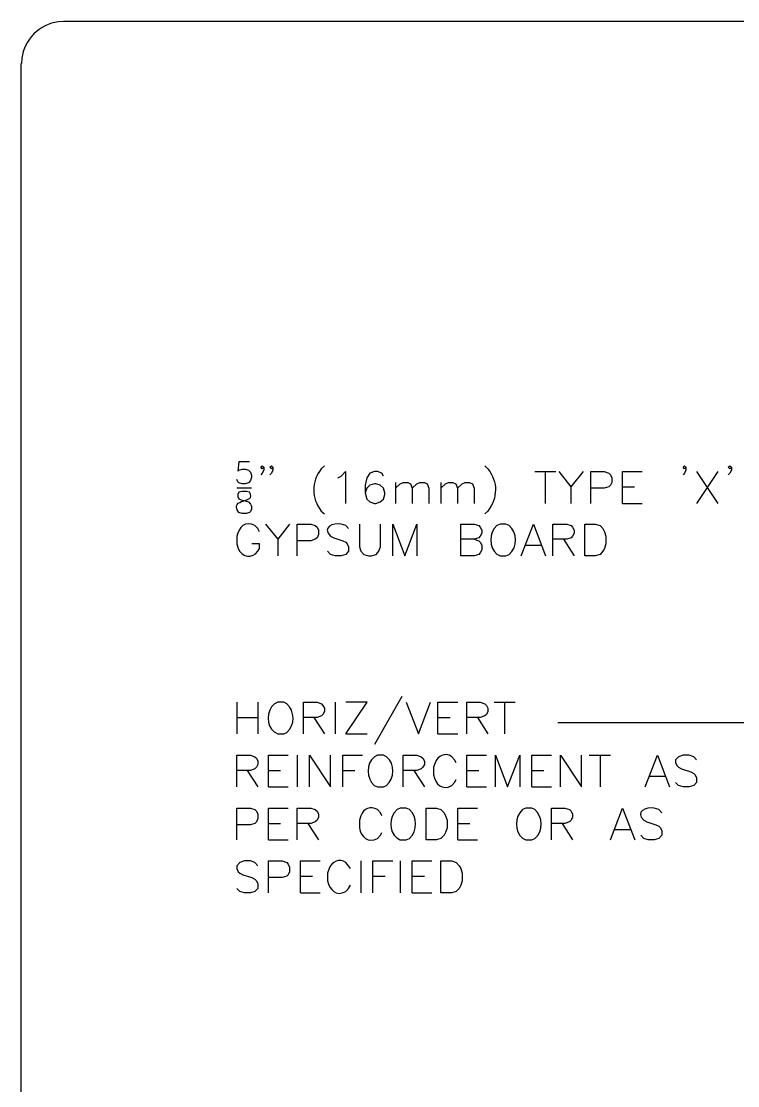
# Model space of a CAD drawing. Header units: millimetres. Extents: x 14 to 201, y 16 to 268.
# Drawn here: x 13.8 to 67.5, y 187.9 to 267.7 of the extents above; entities that cross this region are included whole.
import ezdxf

# ---------------------------------------------------------------- set-up
doc = ezdxf.new("R2010")
doc.units = ezdxf.units.MM
doc.layers.get('0').update_dxf_attribs({"linetype": 'CONTINUOUS'})

msp = doc.modelspace()

# ---------------------------------------------------------------- linework, layer by layer
at = {"color": 0}
for p, q in [((17.0174, 267.695), (16.6164, 267.674)), ((17.0174, 267.716), (198.121, 267.716)), ((13.8851, 264.943), (13.8644, 264.541)), ((13.8424, 55.4136), (13.8424, 264.541)), ((30.1418, 234.696), (30.0784, 233.998)), ((30.9452, 234.696), (30.1418, 234.696)), ((30.0784, 233.998), (30.1418, 234.061)), ((30.1418, 234.061), (30.3954, 234.145)), ((30.3954, 234.145), (30.6283, 234.145)), ((30.6283, 234.145), (30.8612, 234.061)), ((30.8612, 234.061), (31.0307, 233.912)), ((31.0307, 233.912), (31.094, 233.679)), ((31.7927, 234.294), (31.8988, 234.4)), ((31.8988, 234.167), (31.7927, 234.294)), ((31.8988, 233.828), (31.7927, 233.722)), ((31.8988, 234.4), (32.0256, 234.294)), ((32.0256, 234.294), (31.8988, 234.167)), ((32.0256, 234.061), (31.8988, 233.828)), ((32.0256, 234.294), (32.0256, 234.061)), ((32.4693, 234.294), (32.5961, 234.4)), ((32.5961, 234.167), (32.4693, 234.294)), ((32.5961, 233.828), (32.4693, 233.722)), ((32.5961, 234.4), (32.7022, 234.294)), ((32.7022, 234.294), (32.5961, 234.167)), ((32.7022, 234.061), (32.5961, 233.828)), ((32.7022, 234.294), (32.7022, 234.061)), ((36.5552, 234.4), (36.3224, 234.167)), ((37.8037, 233.616), (38.1427, 233.955)), ((38.1427, 233.955), (38.1427, 231.563)), ((39.963, 233.828), (39.7302, 233.489)), ((40.3006, 233.955), (39.963, 233.828)), ((40.5335, 233.955), (40.3006, 233.955)), ((40.8725, 233.828), (40.5335, 233.955)), ((40.9787, 233.616), (40.8725, 233.828)), ((48.5771, 234.4), (48.81, 234.167)), ((52.324, 233.955), (53.9115, 233.955)), ((53.1068, 233.955), (53.1068, 231.563)), ((54.1239, 233.955), (55.0333, 232.813)), ((55.9428, 233.955), (55.0333, 232.813)), ((56.5146, 231.563), (56.5146, 233.955)), ((56.5146, 233.955), (57.5303, 233.955)), ((57.5303, 233.955), (57.8693, 233.828)), ((57.8693, 233.828), (57.996, 233.722)), ((58.8864, 231.563), (58.8864, 233.955)), ((58.8864, 233.955), (60.3677, 233.955)), ((63.4365, 234.294), (63.5427, 234.4)), ((63.5427, 234.167), (63.4365, 234.294)), ((63.5427, 233.828), (63.4365, 233.722)), ((63.5427, 234.4), (63.6489, 234.294)), ((63.6489, 234.294), (63.5427, 234.167)), ((63.6489, 234.061), (63.5427, 233.828)), ((63.6489, 234.294), (63.6489, 234.061)), ((64.4521, 233.955), (66.0396, 231.563)), ((66.0396, 233.955), (64.4521, 231.563)), ((66.8239, 234.294), (66.9505, 234.4)), ((66.9505, 234.167), (66.8239, 234.294)), ((66.9505, 233.828), (66.8239, 233.722)), ((66.9505, 234.4), (67.0553, 234.294)), ((67.0553, 234.294), (66.9505, 234.167)), ((67.0553, 234.061), (66.9505, 233.828)), ((67.0553, 234.294), (67.0553, 234.061)), ((30.0784, 233.193), (29.993, 233.363)), ((30.1418, 233.109), (30.0784, 233.193)), ((30.3954, 233.046), (30.1418, 233.109)), ((30.6283, 233.046), (30.3954, 233.046)), ((30.8612, 233.109), (30.6283, 233.046)), ((31.0307, 233.279), (30.8612, 233.109)), ((31.094, 233.511), (31.0307, 233.279)), ((31.094, 233.679), (31.094, 233.511)), ((37.5708, 233.489), (37.8037, 233.616)), ((39.7302, 233.489), (39.624, 232.94)), ((40.3006, 233.046), (39.963, 232.94)), ((40.4068, 233.046), (40.3006, 233.046)), ((40.7458, 232.94), (40.4068, 233.046)), ((41.8881, 233.15), (41.8881, 231.563)), ((41.8881, 232.707), (42.2271, 233.046)), ((42.2271, 233.046), (42.46, 233.15)), ((42.46, 233.15), (42.799, 233.15)), ((42.799, 233.15), (43.0114, 233.046)), ((43.0114, 233.046), (43.138, 232.707)), ((43.138, 232.707), (43.4756, 233.046)), ((43.4756, 233.046), (43.7085, 233.15)), ((43.7085, 233.15), (44.0475, 233.15)), ((44.0475, 233.15), (44.2599, 233.046)), ((44.2599, 233.046), (44.3865, 232.707)), ((45.296, 233.15), (45.296, 231.563)), ((45.296, 232.707), (45.635, 233.046)), ((45.635, 233.046), (45.8474, 233.15)), ((45.8474, 233.15), (46.1864, 233.15)), ((46.1864, 233.15), (46.4178, 233.046)), ((46.4178, 233.046), (46.524, 232.707)), ((46.524, 232.707), (46.8835, 233.046)), ((46.8835, 233.046), (47.0958, 233.15)), ((47.0958, 233.15), (47.4349, 233.15)), ((47.4349, 233.15), (47.6677, 233.046)), ((47.6677, 233.046), (47.7739, 232.707)), ((57.996, 233.722), (58.1021, 233.489)), ((58.1021, 233.15), (57.996, 232.94)), ((58.1021, 233.489), (58.1021, 233.15)), ((29.993, 232.749), (31.094, 232.749)), ((30.1418, 232.41), (30.0784, 232.241)), ((30.0784, 232.241), (30.0784, 232.092)), ((30.3954, 232.473), (30.1418, 232.41)), ((30.7123, 232.473), (30.3954, 232.473)), ((30.9452, 232.41), (30.7123, 232.473)), ((39.624, 232.94), (39.624, 232.368)), ((39.7302, 232.707), (39.624, 232.368)), ((39.624, 232.368), (39.7302, 231.902)), ((39.963, 232.94), (39.7302, 232.707)), ((40.9787, 232.707), (40.7458, 232.94)), ((41.0849, 232.368), (40.9787, 232.707)), ((40.9787, 231.902), (41.0849, 232.241)), ((41.0849, 232.241), (41.0849, 232.368)), ((43.138, 232.707), (43.138, 231.563)), ((44.3865, 232.707), (44.3865, 231.563)), ((46.524, 232.707), (46.524, 231.563)), ((47.7739, 232.707), (47.7739, 231.563)), ((55.0333, 232.813), (55.0333, 231.563)), ((57.5303, 232.707), (56.5146, 232.707)), ((57.8693, 232.813), (57.5303, 232.707)), ((57.996, 232.94), (57.8693, 232.813)), ((58.8864, 232.813), (59.7958, 232.813)), ((30.0784, 232.092), (30.1418, 231.924)), ((30.1418, 231.924), (30.3113, 231.838)), ((30.3113, 231.838), (30.6283, 231.775)), ((30.6283, 231.775), (30.8612, 231.691)), ((30.8612, 231.691), (31.0307, 231.521)), ((31.0307, 231.521), (31.094, 231.372)), ((39.7302, 231.902), (39.963, 231.691)), ((39.963, 231.691), (40.3006, 231.563)), ((40.3006, 231.563), (40.4068, 231.563)), ((40.4068, 231.563), (40.7458, 231.691)), ((40.7458, 231.691), (40.9787, 231.902)), ((58.8864, 231.563), (60.3677, 231.563)), ((30.3954, 230.823), (30.1418, 230.886)), ((30.7123, 230.823), (30.3954, 230.823)), ((30.9452, 230.886), (30.7123, 230.823)), ((31.0307, 230.97), (30.9452, 230.886)), ((31.094, 231.14), (31.0307, 230.97)), ((31.094, 231.372), (31.094, 231.14)), ((36.3224, 230.992), (36.5552, 230.78)), ((48.81, 230.992), (48.5771, 230.78)), ((31.5805, 229.679), (31.3476, 229.912)), ((32.1524, 230.018), (33.0619, 228.896)), ((33.9507, 230.018), (33.0619, 228.896)), ((34.5226, 227.648), (34.5226, 230.018)), ((34.5226, 230.018), (35.5381, 230.018)), ((35.5381, 230.018), (35.8771, 229.912)), ((35.8771, 229.912), (36.0041, 229.785)), ((38.1635, 229.912), (37.8245, 230.018)), ((38.3755, 229.679), (38.1635, 229.912)), ((39.1791, 230.018), (39.1791, 228.324)), ((40.7666, 228.324), (40.7666, 230.018)), ((41.6775, 227.648), (41.6775, 230.018)), ((41.6775, 230.018), (42.587, 227.648)), ((42.587, 227.648), (43.4756, 230.018)), ((43.4756, 230.018), (43.4756, 227.648)), ((46.779, 227.648), (46.779, 230.018)), ((46.779, 230.018), (47.7943, 230.018)), ((47.7943, 230.018), (48.1334, 229.912)), ((48.1334, 229.912), (48.2381, 229.785)), ((49.488, 229.912), (49.276, 229.679)), ((49.7209, 230.018), (49.488, 229.912)), ((50.1646, 230.018), (49.7209, 230.018)), ((50.3975, 229.912), (50.1646, 230.018)), ((51.3084, 227.648), (52.2182, 230.018)), ((52.2182, 230.018), (53.129, 227.648)), ((53.6787, 227.648), (53.6787, 230.018)), ((53.6787, 230.018), (54.7165, 230.018)), ((54.7165, 230.018), (55.0541, 229.912)), ((55.0541, 229.912), (55.16, 229.785)), ((56.0709, 227.648), (56.0709, 230.018)), ((56.0709, 230.018), (56.8537, 230.018)), ((56.8537, 230.018), (57.2135, 229.912)), ((57.2135, 229.912), (57.4255, 229.679)), ((29.993, 229.108), (29.993, 228.537)), ((31.6866, 229.446), (31.5805, 229.679)), ((36.0041, 229.785), (36.11, 229.574)), ((36.11, 229.235), (36.0041, 229.003)), ((36.11, 229.574), (36.11, 229.235)), ((37.0209, 229.108), (37.254, 229.003)), ((48.2381, 229.108), (48.1334, 229.003)), ((48.2381, 229.785), (48.3665, 229.574)), ((48.3665, 229.342), (48.2381, 229.108)), ((48.3665, 229.574), (48.3665, 229.342)), ((55.16, 229.108), (55.0541, 229.003)), ((55.16, 229.785), (55.2662, 229.574)), ((55.2662, 229.342), (55.16, 229.108)), ((55.2662, 229.574), (55.2662, 229.342)), ((57.4255, 229.679), (57.5525, 229.446)), ((57.5525, 229.446), (57.6584, 229.108)), ((57.6584, 229.108), (57.6584, 228.537)), ((29.993, 228.537), (30.0991, 228.197)), ((31.6866, 228.537), (31.1147, 228.537)), ((31.6866, 228.197), (31.6866, 228.537)), ((33.0619, 228.896), (33.0619, 227.648)), ((35.5381, 228.769), (34.5226, 228.769)), ((35.8771, 228.896), (35.5381, 228.769)), ((36.0041, 229.003), (35.8771, 228.896)), ((37.254, 229.003), (37.9307, 228.769)), ((37.9307, 228.769), (38.1635, 228.663)), ((38.1635, 228.663), (38.2693, 228.537)), ((38.2693, 228.537), (38.3755, 228.324)), ((38.3755, 228.324), (38.3755, 227.987)), ((39.1791, 228.324), (39.285, 227.987)), ((40.6396, 227.987), (40.7666, 228.324)), ((47.7943, 228.896), (46.779, 228.896)), ((48.1334, 229.003), (47.7943, 228.896)), ((47.7943, 228.896), (48.1334, 228.769)), ((48.1334, 228.769), (48.2381, 228.663)), ((48.2381, 228.663), (48.3665, 228.431)), ((48.3665, 228.431), (48.3665, 228.092)), ((51.646, 228.431), (52.79, 228.431)), ((54.7165, 228.896), (53.6787, 228.896)), ((54.4834, 228.896), (55.2662, 227.648)), ((55.0541, 229.003), (54.7165, 228.896)), ((57.6584, 228.537), (57.5525, 228.197)), ((31.5805, 227.987), (31.6866, 228.197)), ((37.0209, 227.754), (36.788, 227.987)), ((37.3585, 227.648), (37.0209, 227.754)), ((37.8245, 227.648), (37.3585, 227.648)), ((38.1635, 227.754), (37.8245, 227.648)), ((38.3755, 227.987), (38.1635, 227.754)), ((39.285, 227.987), (39.5182, 227.754)), ((39.5182, 227.754), (39.8568, 227.648)), ((39.8568, 227.648), (40.09, 227.648)), ((40.09, 227.648), (40.429, 227.754)), ((40.429, 227.754), (40.6396, 227.987)), ((47.7943, 227.648), (46.779, 227.648)), ((48.1334, 227.754), (47.7943, 227.648)), ((48.2381, 227.858), (48.1334, 227.754)), ((48.3665, 228.092), (48.2381, 227.858)), ((49.7209, 227.648), (50.1646, 227.648)), ((50.1646, 227.648), (50.3975, 227.754)), ((56.8537, 227.648), (56.0709, 227.648)), ((57.2135, 227.754), (56.8537, 227.648)), ((57.4255, 227.987), (57.2135, 227.754)), ((57.5525, 228.197), (57.4255, 227.987)), ((42.3541, 217.107), (40.3006, 213.487)), ((29.993, 216.662), (29.993, 214.292)), ((31.5805, 216.662), (31.5805, 214.292)), ((32.829, 216.556), (32.5961, 216.323)), ((33.0619, 216.662), (32.829, 216.556)), ((33.507, 216.662), (33.0619, 216.662)), ((33.7399, 216.556), (33.507, 216.662)), ((34.9884, 214.292), (34.9884, 216.662)), ((34.9884, 216.662), (36.0041, 216.662)), ((36.0041, 216.662), (36.3432, 216.556)), ((36.3432, 216.556), (36.449, 216.429)), ((36.449, 216.429), (36.576, 216.217)), ((37.3585, 216.662), (37.3585, 214.292)), ((38.1635, 214.292), (39.751, 216.662)), ((39.751, 216.662), (38.1635, 216.662)), ((42.6932, 216.662), (43.604, 214.292)), ((43.604, 214.292), (44.5135, 216.662)), ((45.0631, 214.292), (45.0631, 216.662)), ((45.0631, 216.662), (46.5459, 216.662)), ((47.2225, 214.292), (47.2225, 216.662)), ((47.2225, 216.662), (48.2381, 216.662)), ((48.2381, 216.662), (48.5771, 216.556)), ((48.5771, 216.556), (48.7041, 216.429)), ((48.7041, 216.429), (48.81, 216.217)), ((49.276, 216.662), (50.8635, 216.662)), ((50.0585, 216.662), (50.0585, 214.292)), ((29.993, 215.52), (31.5805, 215.52)), ((36.0041, 215.52), (34.9884, 215.52)), ((35.771, 215.52), (36.576, 214.292)), ((36.3432, 215.646), (36.0041, 215.52)), ((36.449, 215.751), (36.3432, 215.646)), ((36.576, 215.984), (36.449, 215.751)), ((36.576, 216.217), (36.576, 215.984)), ((45.0631, 215.52), (45.974, 215.52)), ((48.2381, 215.52), (47.2225, 215.52)), ((48.0275, 215.52), (48.81, 214.292)), ((48.5771, 215.646), (48.2381, 215.52)), ((48.7041, 215.751), (48.5771, 215.646)), ((48.81, 215.984), (48.7041, 215.751)), ((48.81, 216.217), (48.81, 215.984)), ((105.494, 215.117), (54.059, 215.117)), ((33.0619, 214.292), (33.507, 214.292)), ((33.507, 214.292), (33.7399, 214.396)), ((38.1635, 214.292), (39.751, 214.292)), ((45.0631, 214.292), (46.5459, 214.292)), ((29.993, 210.312), (29.993, 212.704)), ((29.993, 212.704), (31.0086, 212.704)), ((31.0086, 212.704), (31.3476, 212.576)), ((31.3476, 212.576), (31.4744, 212.471)), ((31.4744, 212.471), (31.5805, 212.239)), ((32.3632, 210.312), (32.3632, 212.704)), ((32.3632, 212.704), (33.846, 212.704)), ((34.5226, 212.704), (34.5226, 210.312)), ((35.4334, 210.312), (35.4334, 212.704)), ((35.4334, 212.704), (37.0209, 210.312)), ((37.0209, 210.312), (37.0209, 212.704)), ((37.9307, 210.312), (37.9307, 212.704)), ((37.9307, 212.704), (39.412, 212.704)), ((40.3006, 212.576), (40.09, 212.345)), ((40.5335, 212.704), (40.3006, 212.576)), ((40.9995, 212.704), (40.5335, 212.704)), ((41.2115, 212.576), (40.9995, 212.704)), ((42.46, 210.312), (42.46, 212.704)), ((42.46, 212.704), (43.4756, 212.704)), ((43.4756, 212.704), (43.8146, 212.576)), ((43.8146, 212.576), (43.9416, 212.471)), ((43.9416, 212.471), (44.0475, 212.239)), ((46.313, 212.345), (46.101, 212.576)), ((46.44, 212.132), (46.313, 212.345)), ((47.2225, 210.312), (47.2225, 212.704)), ((47.2225, 212.704), (48.7041, 212.704)), ((49.3818, 210.312), (49.3818, 212.704)), ((49.3818, 212.704), (50.2916, 210.312)), ((50.2916, 210.312), (51.2025, 212.704)), ((51.2025, 212.704), (51.2025, 210.312)), ((52.0912, 210.312), (52.0912, 212.704)), ((52.0912, 212.704), (53.5725, 212.704)), ((54.2505, 210.312), (54.2505, 212.704)), ((54.2505, 212.704), (55.838, 210.312)), ((55.838, 210.312), (55.838, 212.704)), ((56.4085, 212.704), (57.996, 212.704)), ((57.2135, 212.704), (57.2135, 210.312)), ((60.6005, 210.312), (61.51, 212.704)), ((61.51, 212.704), (62.4209, 210.312)), ((63.0975, 212.576), (62.8646, 212.343)), ((62.8646, 212.343), (62.8646, 212.132)), ((63.4365, 212.704), (63.0975, 212.576)), ((63.9025, 212.704), (63.4365, 212.704)), ((64.2415, 212.576), (63.9025, 212.704)), ((64.4521, 212.343), (64.2415, 212.576)), ((31.0086, 211.56), (29.993, 211.56)), ((30.7757, 211.56), (31.5805, 210.312)), ((31.3476, 211.667), (31.0086, 211.56)), ((31.4744, 211.793), (31.3476, 211.667)), ((31.5805, 212.006), (31.4744, 211.793)), ((31.5805, 212.239), (31.5805, 212.006)), ((32.3632, 211.56), (33.2741, 211.56)), ((37.9307, 211.56), (38.8415, 211.56)), ((43.4756, 211.56), (42.46, 211.56)), ((43.265, 211.56), (44.0475, 210.312)), ((43.8146, 211.667), (43.4756, 211.56)), ((43.9416, 211.793), (43.8146, 211.667)), ((44.0475, 212.006), (43.9416, 211.793)), ((44.0475, 212.239), (44.0475, 212.006)), ((44.8525, 212.132), (44.7255, 211.793)), ((44.7255, 211.793), (44.7255, 211.221)), ((47.2225, 211.56), (48.1334, 211.56)), ((52.0912, 211.56), (53.0006, 211.56)), ((62.8646, 212.132), (62.9916, 211.899)), ((62.9916, 211.899), (63.0975, 211.793)), ((63.0975, 211.793), (63.3307, 211.667)), ((63.3307, 211.667), (64.0084, 211.454)), ((46.313, 210.651), (46.44, 210.884)), ((60.9381, 211.117), (62.0818, 211.117)), ((64.0084, 211.454), (64.2415, 211.328)), ((64.2415, 211.328), (64.346, 211.221)), ((64.346, 211.221), (64.4521, 210.989)), ((64.4521, 210.989), (64.4521, 210.651)), ((32.3632, 210.312), (33.846, 210.312)), ((40.5335, 210.312), (40.9995, 210.312)), ((40.9995, 210.312), (41.2115, 210.418)), ((46.101, 210.418), (46.313, 210.651)), ((47.2225, 210.312), (48.7041, 210.312)), ((52.0912, 210.312), (53.5725, 210.312)), ((63.0975, 210.418), (62.8646, 210.651)), ((63.4365, 210.312), (63.0975, 210.418)), ((63.9025, 210.312), (63.4365, 210.312)), ((64.2415, 210.418), (63.9025, 210.312)), ((64.4521, 210.651), (64.2415, 210.418)), ((29.993, 206.354), (29.993, 208.724)), ((29.993, 208.724), (31.0086, 208.724)), ((31.0086, 208.724), (31.3476, 208.618)), ((31.3476, 208.618), (31.4744, 208.492)), ((31.4744, 208.492), (31.5805, 208.279)), ((31.5805, 208.279), (31.5805, 207.942)), ((32.3632, 206.354), (32.3632, 208.724)), ((32.3632, 208.724), (33.846, 208.724)), ((34.5226, 206.354), (34.5226, 208.724)), ((34.5226, 208.724), (35.5381, 208.724)), ((35.5381, 208.724), (35.8771, 208.618)), ((35.8771, 208.618), (36.0041, 208.492)), ((36.0041, 208.492), (36.11, 208.279)), ((36.11, 208.279), (36.11, 208.046)), ((40.7666, 208.385), (40.5335, 208.618)), ((40.8725, 208.153), (40.7666, 208.385)), ((42.0165, 208.618), (41.7834, 208.385)), ((42.2271, 208.724), (42.0165, 208.618)), ((42.6932, 208.724), (42.2271, 208.724)), ((42.926, 208.618), (42.6932, 208.724)), ((44.1745, 206.354), (44.1745, 208.724)), ((44.1745, 208.724), (44.9584, 208.724)), ((44.9584, 208.724), (45.296, 208.618)), ((45.296, 208.618), (45.5291, 208.385)), ((45.5291, 208.385), (45.635, 208.153)), ((46.5459, 206.354), (46.5459, 208.724)), ((46.5459, 208.724), (48.0275, 208.724)), ((51.4131, 208.618), (51.2025, 208.385)), ((51.646, 208.724), (51.4131, 208.618)), ((52.0912, 208.724), (51.646, 208.724)), ((52.324, 208.618), (52.0912, 208.724)), ((53.5725, 206.354), (53.5725, 208.724)), ((53.5725, 208.724), (54.5881, 208.724)), ((54.5881, 208.724), (54.9271, 208.618)), ((54.9271, 208.618), (55.0541, 208.492)), ((55.0541, 208.492), (55.16, 208.279)), ((55.16, 208.279), (55.16, 208.046)), ((57.996, 206.354), (58.9068, 208.724)), ((58.9068, 208.724), (59.8166, 206.354)), ((61.6162, 208.618), (61.2771, 208.724)), ((61.849, 208.385), (61.6162, 208.618)), ((31.3476, 207.582), (31.0086, 207.476)), ((31.4744, 207.709), (31.3476, 207.582)), ((31.5805, 207.942), (31.4744, 207.709)), ((32.3632, 207.581), (33.2741, 207.581)), ((35.5381, 207.582), (34.5226, 207.582)), ((35.3275, 207.581), (36.11, 206.354)), ((35.8771, 207.709), (35.5381, 207.582)), ((36.0041, 207.814), (35.8771, 207.709)), ((36.11, 208.046), (36.0041, 207.814)), ((39.285, 208.153), (39.1791, 207.814)), ((39.1791, 207.814), (39.1791, 207.243)), ((45.635, 208.153), (45.762, 207.814)), ((45.762, 207.814), (45.762, 207.243)), ((46.5459, 207.581), (47.4557, 207.581)), ((54.5881, 207.581), (53.5725, 207.581)), ((54.3775, 207.581), (55.16, 206.354)), ((54.9271, 207.709), (54.5881, 207.581)), ((55.0541, 207.814), (54.9271, 207.709)), ((55.16, 208.046), (55.0541, 207.814)), ((60.4943, 207.814), (60.7275, 207.709)), ((60.7275, 207.709), (61.4041, 207.476)), ((31.0086, 207.476), (29.993, 207.476)), ((40.5335, 206.459), (40.7666, 206.692)), ((40.7666, 206.692), (40.8725, 206.904)), ((45.5291, 206.692), (45.296, 206.459)), ((45.635, 206.904), (45.5291, 206.692)), ((45.762, 207.243), (45.635, 206.904)), ((58.335, 207.137), (59.479, 207.137)), ((60.4943, 206.459), (60.2615, 206.692)), ((61.4041, 207.476), (61.6162, 207.37)), ((61.6162, 207.37), (61.7432, 207.243)), ((61.849, 206.692), (61.6162, 206.459)), ((61.7432, 207.243), (61.849, 207.031)), ((61.849, 207.031), (61.849, 206.692)), ((32.3632, 206.354), (33.846, 206.354)), ((42.2271, 206.354), (42.6932, 206.354)), ((42.6932, 206.354), (42.926, 206.459)), ((44.9584, 206.354), (44.1745, 206.354)), ((45.296, 206.459), (44.9584, 206.354)), ((46.5459, 206.354), (48.0275, 206.354)), ((51.646, 206.354), (52.0912, 206.354)), ((52.0912, 206.354), (52.324, 206.459)), ((60.8334, 206.354), (60.4943, 206.459)), ((61.2771, 206.354), (60.8334, 206.354)), ((61.6162, 206.459), (61.2771, 206.354)), ((30.2259, 204.639), (29.993, 204.406)), ((29.993, 204.406), (29.993, 204.195)), ((30.5649, 204.767), (30.2259, 204.639)), ((31.0086, 204.767), (30.5649, 204.767)), ((31.3476, 204.639), (31.0086, 204.767)), ((31.5805, 204.406), (31.3476, 204.639)), ((32.3632, 202.374), (32.3632, 204.767)), ((32.3632, 204.767), (33.4009, 204.767)), ((33.4009, 204.767), (33.7399, 204.639)), ((33.7399, 204.639), (33.846, 204.534)), ((33.846, 204.534), (33.9507, 204.301)), ((33.9507, 204.301), (33.9507, 203.962)), ((34.7555, 202.374), (34.7555, 204.767)), ((34.7555, 204.767), (36.237, 204.767)), ((38.3755, 204.406), (38.1635, 204.639)), ((38.5025, 204.195), (38.3755, 204.406)), ((39.285, 204.767), (39.285, 202.374)), ((40.1959, 202.374), (40.1959, 204.767)), ((40.1959, 204.767), (41.6775, 204.767)), ((42.2271, 204.767), (42.2271, 202.374)), ((43.138, 202.374), (43.138, 204.767)), ((43.138, 204.767), (44.6193, 204.767)), ((45.296, 202.374), (45.296, 204.767)), ((45.296, 204.767), (46.101, 204.767)), ((46.101, 204.767), (46.44, 204.639)), ((46.44, 204.639), (46.6506, 204.406)), ((46.6506, 204.406), (46.779, 204.195)), ((29.993, 204.195), (30.0991, 203.962)), ((30.0991, 203.962), (30.2259, 203.856)), ((30.2259, 203.856), (30.4381, 203.729)), ((30.4381, 203.729), (31.1147, 203.517)), ((31.1147, 203.517), (31.3476, 203.39)), ((33.4009, 203.517), (32.3632, 203.517)), ((33.7399, 203.623), (33.4009, 203.517)), ((33.846, 203.729), (33.7399, 203.623)), ((33.9507, 203.962), (33.846, 203.729)), ((34.7555, 203.623), (35.6665, 203.623)), ((36.915, 204.195), (36.788, 203.856)), ((36.788, 203.856), (36.788, 203.284)), ((40.1959, 203.623), (41.1057, 203.623)), ((43.138, 203.623), (44.0475, 203.623)), ((46.779, 204.195), (46.8835, 203.856)), ((46.8835, 203.856), (46.8835, 203.284)), ((30.2259, 202.481), (29.993, 202.714)), ((31.3476, 203.39), (31.4744, 203.284)), ((31.5805, 202.714), (31.3476, 202.481)), ((31.4744, 203.284), (31.5805, 203.051)), ((31.5805, 203.051), (31.5805, 202.714)), ((38.1635, 202.481), (38.3755, 202.714)), ((38.3755, 202.714), (38.5025, 202.946)), ((46.6506, 202.714), (46.44, 202.481)), ((46.779, 202.946), (46.6506, 202.714)), ((46.8835, 203.284), (46.779, 202.946)), ((30.5649, 202.374), (30.2259, 202.481)), ((31.0086, 202.374), (30.5649, 202.374)), ((31.3476, 202.481), (31.0086, 202.374)), ((34.7555, 202.374), (36.237, 202.374)), ((43.138, 202.374), (44.6193, 202.374)), ((46.101, 202.374), (45.296, 202.374)), ((46.44, 202.481), (46.101, 202.374))]:
    msp.add_line(p, q, dxfattribs=at)
for points in [[(16.6164, 267.674), (15.2342, 267.509), (14.0395, 266.331), (13.8851, 264.943)], [(36.3224, 234.167), (35.5505, 233.153), (35.5822, 232.011), (36.3224, 230.992)], [(48.81, 234.167), (49.5819, 233.153), (49.5501, 232.011), (48.81, 230.992)], [(30.1418, 230.886), (29.3825, 232.091), (31.5033, 231.479), (30.9452, 232.41)], [(31.3476, 229.912), (30.6296, 230.318), (30.1267, 229.783), (29.993, 229.108)], [(37.8245, 230.018), (37.2124, 230.113), (36.3305, 229.807), (37.0209, 229.108)], [(50.3975, 227.754), (51.0618, 228.279), (51.0328, 229.394), (50.3975, 229.912)], [(49.276, 229.679), (48.8266, 229.071), (48.9726, 227.885), (49.7209, 227.648)], [(30.0991, 228.197), (30.3968, 227.51), (31.1519, 227.412), (31.5805, 227.987)], [(32.5961, 216.323), (32.1731, 215.685), (32.264, 214.577), (33.0619, 214.292)], [(33.7399, 214.396), (34.3793, 214.936), (34.3559, 216.023), (33.7399, 216.556)], [(40.09, 212.345), (39.6254, 211.782), (39.8117, 210.517), (40.5335, 210.312)], [(41.2115, 210.418), (41.8469, 210.936), (41.8758, 212.051), (41.2115, 212.576)], [(46.101, 212.576), (45.6226, 212.958), (45.0384, 212.631), (44.8525, 212.132)], [(44.7255, 211.221), (44.8952, 210.538), (45.3609, 210.01), (46.101, 210.418)], [(40.5335, 208.618), (40.0085, 208.93), (39.503, 208.698), (39.285, 208.153)], [(41.7834, 208.385), (41.3385, 207.694), (41.4846, 206.653), (42.2271, 206.354)], [(42.926, 206.459), (43.5652, 206.998), (43.542, 208.085), (42.926, 208.618)], [(51.2025, 208.385), (50.7517, 207.777), (50.8977, 206.591), (51.646, 206.354)], [(52.324, 206.459), (52.9883, 206.985), (52.9594, 208.1), (52.324, 208.618)], [(61.2771, 208.724), (60.6654, 208.817), (59.8124, 208.503), (60.4943, 207.814)], [(39.1791, 207.243), (39.3086, 206.58), (39.8406, 206.057), (40.5335, 206.459)], [(38.1635, 204.639), (37.6851, 205.02), (37.1009, 204.694), (36.915, 204.195)], [(36.788, 203.284), (36.9577, 202.601), (37.4234, 202.073), (38.1635, 202.481)]]:
    msp.add_open_spline(points, degree=3, dxfattribs=at)

doc.saveas('drawing.dxf')
